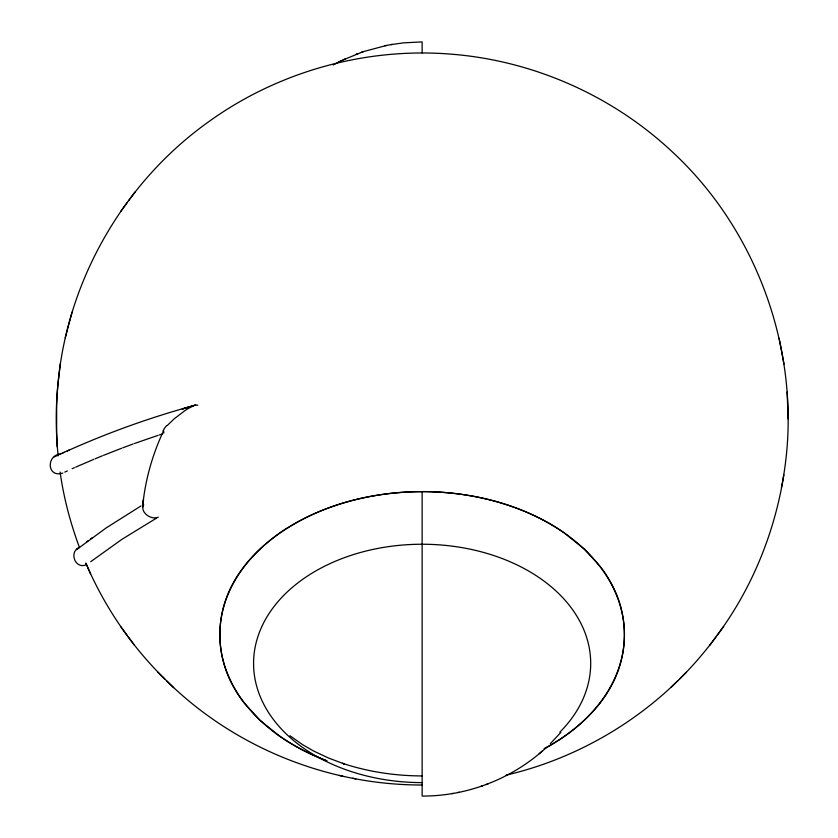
<?xml version="1.0" encoding="UTF-8"?>
<svg xmlns="http://www.w3.org/2000/svg" width="838" height="838" viewBox="0 0 838 838"><rect width="100%" height="100%" fill="white"/><g stroke="black" fill="none" stroke-linecap="round" stroke-linejoin="round"><path stroke-width="1.26" d="M143.707 504.591C139.464 512.207 151.395 520.545 158.319 517.151M56.638 405.445L56.638 432.555M56.701 404.597C59.959 293.51 118.179 186.12 208.62 121.782C277.881 71.806 364.97 47.357 450.121 54.072C531.742 60.231 610.755 94.757 670.756 150.421C762.255 234.064 806.072 366.112 781.383 487.768M58.775 377.54C55.465 403.476 55.559 429.831 58.126 455.83M58.775 377.142L60.336 363.682M142.554 507.419L143.497 499.731L142.649 506.613C145.11 480.331 152.39 454.584 163.63 430.732L163.839 432.963M783.865 474.727C774.668 532.423 752.147 588.182 717.255 635.152M65.249 337.84L68.611 325.207M68.747 324.641L72.078 312.134M506.142 775.129C589.355 755.75 665.257 706.057 715.799 637.11M709.545 645.616L723.676 626.426M120.735 211.354L127.303 202.471M128.623 200.68L135.012 192.028M600.364 702.673C588.36 718.103 573.286 730.935 556.83 741.389M560.832 732.412L550.273 743.725M167.15 425.62L174.262 418.77L184.528 410.934A38.066 13.523 -25.6 0 1 188.183 408.556L194.856 405.142L197.841 405.173M671.07 687.275L677.89 680.603M679.304 679.168L686.343 672.265M287.539 528.024A202.67 143.329 0 0 1 422.132 491.634L422.132 796.069C467.709 796.247 512.992 778.481 546.376 747.465M539.18 753.76L542.406 750.953M79.128 547.497C68.58 552.305 75.41 569.756 86.461 564.697M78.206 548.398L76.583 549.592L106.196 527.909L141.014 505.932M90.703 561.701L121.919 539.337L156.528 518.104M60.713 453.892C45.943 455.191 46.991 478.226 62.819 473.061M86.534 541.914L88.105 540.761M90.473 539.012L92.012 537.881M287.434 527.94C270.978 538.394 255.904 551.236 243.91 566.666A195.505 138.228 0 0 0 226.71 597.054C217.566 621.042 217.555 648.319 226.721 672.296M333.199 64.966L340.93 60.965M343.025 59.959L363.315 51.631L386.496 45.451M338.049 62.379L345.738 58.618M58.293 455.044L54.281 456.909M64.798 472.108L67.365 470.904M58.838 454.741L64.233 452.279M67.166 450.98C108.071 432.67 150.358 417.45 193.599 405.644L182.255 409.049L195.652 404.89M62.389 453.117L68.978 450.142M72.089 468.746L74.467 467.677M75.661 467.154L93.751 459.371M94.956 458.857L102.414 455.788M103.483 455.359L121.646 448.236M122.767 447.806L133.095 443.983M355.909 54.313L358.161 53.506M361.251 52.375L363.315 51.631M480.855 786.4L482.939 785.656M486.009 784.536L488.271 783.719M134.248 443.564L158.036 435.372M159.251 434.964L162.782 433.854M390.99 44.624L403.581 42.853L422.132 41.9L422.132 52.92M385.019 45.734L392.236 44.383M451.944 793.628L453.232 793.387M457.663 792.559L459.193 792.277M422.132 775.925C395.127 775.883 368.081 771.798 342.417 763.303L344.292 763.963L328.412 757.981L313.663 751.037L302.424 744.553L289.938 735.722M422.132 784.997C327.815 785.196 233.97 747.276 166.793 680.99M339.076 775.37L342.784 776.177M352.714 778.209L355.815 778.879M279.923 736.413L259.749 720.072L243.931 702.705A195.505 138.27 0 0 1 226.71 672.296M85.926 563.304C104.352 606.429 131.189 646.056 164.688 678.885M157.638 671.982L173.602 687.663M120.892 626.855L127.303 635.581M127.984 636.482L134.248 644.998M85.905 563.209L90.546 573.894M79.526 547.664C70.465 523.237 63.719 497.898 60.116 472.066M779.12 338.29L783.991 364.09M56.701 433.403L57.204 446.937M787.133 391.995L788.139 419M326.851 760.736A202.545 143.099 0 0 1 280.028 736.34M422.132 491.56A202.545 143.34 0 0 1 564.299 532.947L584.515 549.267L600.343 566.635A195.505 138.218 0 0 1 617.543 597.044C626.709 621.021 626.709 648.298 617.554 672.275A195.505 138.26 0 0 1 600.354 702.673M326.715 760.778A202.262 143.026 0 0 1 259.33 549.801A202.262 143.026 0 0 1 564.267 532.916A202.262 143.026 0 0 1 544.145 748.743M556.799 741.368A202.67 143.288 0 0 1 544.815 748.376M422.132 782.608A168.553 119.185 0 0 1 257.098 639.185A168.553 119.185 0 0 1 489.256 554.096A168.553 119.185 0 0 1 559.868 732.129M163.054 430.931A31.498 12.507 -23.8 0 1 166.573 425.662"/></g></svg>
